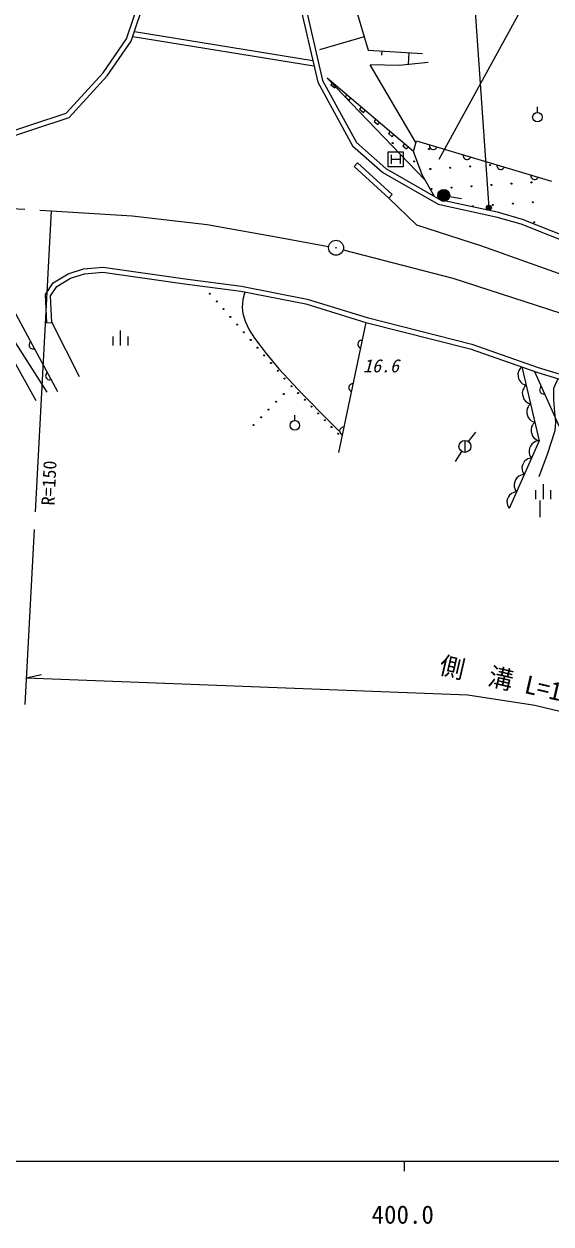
# Model space of a CAD drawing. Units: millimetres, scale not verified. Extents: x 40000 to 680000, y 20000 to 380000.
# Drawn here: x 429962 to 482673, y 198715 to 318872 of the extents above; entities that cross this region are included whole.
import ezdxf
from ezdxf.enums import TextEntityAlignment as Align

# ---------------------------------------------------------------- set-up
doc = ezdxf.new("R2010")
doc.units = ezdxf.units.MM
doc.header["$LTSCALE"] = 1000
doc.linetypes.add('CHAIN', pattern=[18.5, 12, -1.5, 3.5, -1.5])
for name, color, linetype, lineweight in [('M-BGD', 7, 'Continuous', 25), ('M-BMK', 2, 'CHAIN', 13), ('M-BMK-SRVR', 3, 'Continuous', 25), ('M-STR-HTXT', 7, 'Continuous', 13), ('M-STR-STRC', 7, 'Continuous', 25), ('M-TTL-BAND', 7, 'Continuous', 25)]:
    doc.layers.add(name, color=color, linetype=linetype, lineweight=lineweight)
doc.styles.add('ＭＳ ゴシック', font='')
doc.styles.get('ＭＳ ゴシック').set_extended_font_data('MS Gothic')

msp = doc.modelspace()

# ---------------------------------------------------------------- linework, layer by layer
at = {"layer": 'M-BGD'}
for p, q in [((440224, 317371), (443649, 327627)), ((440676, 317145), (444123, 327469)), ((461259, 326865), (464385, 316268)), ((456279, 326460), (459339, 313037)), ((456767, 326571), (459811, 313215)), ((437886, 313990), (440224, 317371)), ((440838, 317631), (458960, 314700)), ((440998, 318111), (458840, 315226)), ((463994, 317593), (459528, 316276)), ((438278, 313678), (440676, 317145)), ((464385, 316268), (469827, 315923)), ((465745, 316182), (465718, 315756)), ((470394, 315005), (467497, 314718)), ((468467, 316010), (468390, 314807)), ((434187, 309937), (437886, 313990)), ((434468, 309502), (438278, 313678)), ((467497, 314718), (464599, 314784)), ((469165, 307009), (464599, 314784)), ((459339, 313037), (462812, 306681)), ((459811, 313215), (463209, 306998)), ((468923, 306098), (460290, 313435)), ((460290, 313435), (470060, 303274)), ((460819, 312986), (460657, 312795)), ((460657, 312795), (461038, 312471)), ((461038, 312471), (461200, 312662)), ((462258, 311763), (462096, 311572)), ((462096, 311572), (462477, 311248)), ((462477, 311248), (462639, 311439)), ((463697, 310540), (463535, 310349)), ((463535, 310349), (463916, 310026)), ((463916, 310026), (464078, 310216)), ((481319, 310024), (481318, 310564)), ((425497, 307094), (434187, 309937)), ((425567, 306591), (434468, 309502)), ((465136, 309317), (464974, 309126)), ((464974, 309126), (465355, 308803)), ((465355, 308803), (465517, 308993)), ((466574, 308094), (466413, 307904)), ((466413, 307904), (466794, 307580)), ((466794, 307580), (466955, 307770)), ((462812, 306681), (465855, 304000)), ((463209, 306998), (466148, 304408)), ((468013, 306871), (467852, 306681)), ((467852, 306681), (468233, 306357)), ((468233, 306357), (468394, 306548)), ((468923, 306098), (469205, 307159)), ((469205, 307159), (482710, 303151)), ((470509, 306771), (470513, 306670)), ((470513, 306670), (470536, 306580)), ((470536, 306580), (470590, 306480)), ((470590, 306480), (470653, 306412)), ((470653, 306412), (470736, 306354)), ((471149, 306398), (471218, 306461)), ((471218, 306461), (471276, 306544)), ((466383, 306074), (467883, 306077)), ((466385, 304574), (466383, 306074)), ((466683, 305775), (466685, 304875)), ((466684, 305325), (467584, 305326)), ((467583, 305776), (467585, 304876)), ((467883, 306077), (467885, 304577)), ((469775, 303767), (468923, 306098)), ((470736, 306354), (470858, 306317)), ((470858, 306317), (470960, 306321)), ((470960, 306321), (471050, 306344)), ((471050, 306344), (471149, 306398)), ((473886, 305769), (473889, 305668)), ((473889, 305668), (473912, 305578)), ((473912, 305578), (473966, 305478)), ((473966, 305478), (474029, 305410)), ((474029, 305410), (474112, 305352)), ((474112, 305352), (474235, 305315)), ((474235, 305315), (474336, 305319)), ((474336, 305319), (474426, 305342)), ((474426, 305342), (474526, 305396)), ((474526, 305396), (474594, 305459)), ((474594, 305459), (474652, 305542)), ((462989, 304605), (463327, 304973)), ((462989, 304605), (466457, 301430)), ((463327, 304973), (466795, 301798)), ((465855, 304000), (471373, 300828)), ((466148, 304408), (471555, 301300)), ((467885, 304577), (466385, 304574)), ((477262, 304767), (477265, 304666)), ((477265, 304666), (477288, 304576)), ((477288, 304576), (477342, 304477)), ((477342, 304477), (477405, 304408)), ((477405, 304408), (477488, 304350)), ((477488, 304350), (477611, 304313)), ((477611, 304313), (477712, 304317)), ((477712, 304317), (477803, 304340)), ((477803, 304340), (477902, 304394)), ((477902, 304394), (477971, 304457)), ((477971, 304457), (478029, 304540)), ((471025, 301605), (469775, 303767)), ((480638, 303766), (480642, 303664)), ((480642, 303664), (480665, 303574)), ((480665, 303574), (480719, 303475)), ((480719, 303475), (480782, 303406)), ((480782, 303406), (480865, 303348)), ((480865, 303348), (480987, 303311)), ((480987, 303311), (481089, 303315)), ((481089, 303315), (481179, 303338)), ((481179, 303338), (481278, 303392)), ((481278, 303392), (481347, 303455)), ((481347, 303455), (481405, 303538)), ((466795, 301798), (466457, 301430)), ((472537, 301613), (473720, 301411)), ((466457, 301430), (469214, 298763)), ((471373, 300828), (477170, 299565)), ((471555, 301300), (477292, 300050)), ((477170, 299565), (479645, 298862)), ((477292, 300050), (479806, 299336)), ((479806, 299336), (493614, 293817)), ((469214, 298763), (475719, 296653)), ((479645, 298862), (493408, 293361)), ((475719, 296653), (488377, 292149)), ((426640, 294429), (433302, 282070)), ((435906, 294363), (437874, 294510)), ((437874, 294510), (446068, 293339)), ((432892, 292968), (434393, 293872)), ((433246, 292598), (434602, 293414)), ((434393, 293872), (435906, 294363)), ((434602, 293414), (436003, 293869)), ((436003, 293869), (437857, 294007)), ((437857, 294007), (446001, 292844)), ((446068, 293339), (451730, 292630)), ((425512, 292519), (432242, 281998)), ((432106, 291786), (432892, 292968)), ((432614, 291647), (433246, 292598)), ((446001, 292844), (451650, 292136)), ((451650, 292136), (458154, 290846)), ((451730, 292630), (458277, 291331)), ((432255, 288953), (432106, 291786)), ((432754, 288979), (432614, 291647)), ((458154, 290846), (464151, 288989)), ((458277, 291331), (464286, 289471)), ((431183, 281148), (426577, 289410)), ((432255, 288953), (432754, 288979)), ((432754, 288979), (435491, 283584)), ((464151, 288989), (461419, 275950)), ((464151, 288989), (474599, 286340)), ((464286, 289471), (474743, 286820)), ((438842, 287577), (438843, 286677)), ((439591, 288178), (439593, 286678)), ((440342, 287579), (440343, 286679)), ((463677, 287196), (463589, 287165)), ((463777, 287207), (463677, 287196)), ((430465, 286795), (430460, 286701)), ((430460, 286701), (430478, 286602)), ((430497, 286903), (430465, 286795)), ((430478, 286602), (430538, 286489)), ((430545, 286983), (430497, 286903)), ((430538, 286489), (430612, 286420)), ((430614, 287057), (430545, 286983)), ((430612, 286420), (430692, 286372)), ((430692, 286372), (430801, 286340)), ((430801, 286340), (430894, 286335)), ((430894, 286335), (430994, 286353)), ((463380, 286948), (463353, 286822)), ((463353, 286822), (463365, 286722)), ((463365, 286722), (463396, 286634)), ((463431, 287035), (463380, 286948)), ((463396, 286634), (463457, 286539)), ((463494, 287103), (463431, 287035)), ((463457, 286539), (463526, 286475)), ((463589, 287165), (463494, 287103)), ((463526, 286475), (463613, 286424)), ((474599, 286340), (481246, 284018)), ((474743, 286820), (481402, 284493)), ((432130, 283705), (432126, 283612)), ((432126, 283612), (432143, 283512)), ((432163, 283813), (432130, 283705)), ((432210, 283894), (432163, 283813)), ((432280, 283967), (432210, 283894)), ((479431, 284075), (479372, 283827)), ((479372, 283827), (479387, 283596)), ((479387, 283596), (479440, 283374)), ((479507, 284249), (479431, 284075)), ((479592, 284386), (479507, 284249)), ((479751, 284541), (479592, 284386)), ((479751, 284541), (481491, 277145)), ((481036, 284092), (484399, 276558)), ((481246, 284018), (485347, 282752)), ((481402, 284493), (485507, 283226)), ((432143, 283512), (432204, 283399)), ((432204, 283399), (432278, 283330)), ((432278, 283330), (432358, 283282)), ((432358, 283282), (432466, 283250)), ((432466, 283250), (432560, 283246)), ((432560, 283246), (432659, 283263)), ((462469, 282601), (462443, 282476)), ((462443, 282476), (462454, 282375)), ((462454, 282375), (462485, 282287)), ((462520, 282689), (462469, 282601)), ((462583, 282757), (462520, 282689)), ((462678, 282819), (462583, 282757)), ((462766, 282849), (462678, 282819)), ((462867, 282861), (462766, 282849)), ((479440, 283374), (479529, 283161)), ((479529, 283161), (479692, 282965)), ((479692, 282965), (479838, 282843)), ((479838, 282843), (479975, 282759)), ((479942, 282400), (479866, 282226)), ((480027, 282537), (479942, 282400)), ((479975, 282759), (480186, 282691)), ((480186, 282691), (480027, 282537)), ((481585, 282429), (481545, 282323)), ((481639, 282505), (481585, 282429)), ((481713, 282574), (481639, 282505)), ((462485, 282287), (462547, 282192)), ((462547, 282192), (462615, 282129)), ((462615, 282129), (462703, 282078)), ((479866, 282226), (479807, 281977)), ((479807, 281977), (479823, 281747)), ((479823, 281747), (479875, 281525)), ((479875, 281525), (479964, 281312)), ((479964, 281312), (480127, 281116)), ((481545, 282323), (481534, 282230)), ((481534, 282230), (481544, 282130)), ((481544, 282130), (481596, 282013)), ((481596, 282013), (481664, 281938)), ((481664, 281938), (481741, 281885)), ((481741, 281885), (481846, 281844)), ((481846, 281844), (481939, 281833)), ((481939, 281833), (482040, 281843)), ((480127, 281116), (480273, 280994)), ((480301, 280376), (480243, 280128)), ((480243, 280128), (480258, 279897)), ((480273, 280994), (480410, 280909)), ((480378, 280550), (480301, 280376)), ((480462, 280687), (480378, 280550)), ((480410, 280909), (480621, 280842)), ((480621, 280842), (480462, 280687)), ((457053, 279162), (457052, 279702)), ((480258, 279897), (480310, 279675)), ((480310, 279675), (480399, 279462)), ((480399, 279462), (480563, 279266)), ((480563, 279266), (480708, 279145)), ((480708, 279145), (480846, 279060)), ((480898, 278838), (480813, 278701)), ((480846, 279060), (481057, 278992)), ((481057, 278992), (480898, 278838)), ((461558, 278255), (461532, 278129)), ((461532, 278129), (461544, 278029)), ((461544, 278029), (461574, 277941)), ((461609, 278342), (461558, 278255)), ((461574, 277941), (461636, 277846)), ((461673, 278411), (461609, 278342)), ((461636, 277846), (461705, 277783)), ((461767, 278472), (461673, 278411)), ((461705, 277783), (461792, 277732)), ((461855, 278503), (461767, 278472)), ((461956, 278515), (461855, 278503)), ((474434, 277057), (475165, 278008)), ((480737, 278527), (480678, 278279)), ((480678, 278279), (480693, 278048)), ((480693, 278048), (480745, 277826)), ((480813, 278701), (480737, 278527)), ((480745, 277826), (480835, 277613)), ((480835, 277613), (480998, 277417)), ((474067, 277181), (474069, 275981)), ((481491, 277145), (478498, 270373)), ((480540, 276402), (480482, 276178)), ((480632, 276611), (480540, 276402)), ((480759, 276804), (480632, 276611)), ((480955, 276966), (480759, 276804)), ((481121, 277059), (480955, 276966)), ((480998, 277417), (481144, 277295)), ((481271, 277117), (481121, 277059)), ((481144, 277295), (481281, 277210)), ((481491, 277145), (481271, 277117)), ((481281, 277210), (481492, 277143)), ((473739, 276079), (473080, 275076)), ((480215, 275238), (480029, 275084)), ((480372, 275326), (480215, 275238)), ((480515, 275381), (480372, 275326)), ((480482, 276178), (480495, 275924)), ((480495, 275924), (480537, 275738)), ((480723, 275407), (480515, 275381)), ((480537, 275738), (480596, 275588)), ((480596, 275588), (480723, 275407)), ((479822, 274703), (479767, 274491)), ((479767, 274491), (479779, 274250)), ((479779, 274250), (479819, 274075)), ((479819, 274075), (479875, 273932)), ((479909, 274901), (479822, 274703)), ((480029, 275084), (479909, 274901)), ((479044, 273018), (478987, 272794)), ((478987, 272794), (478999, 272539)), ((479136, 273227), (479044, 273018)), ((479263, 273420), (479136, 273227)), ((479460, 273582), (479263, 273420)), ((479625, 273675), (479460, 273582)), ((479776, 273733), (479625, 273675)), ((479996, 273761), (479776, 273733)), ((479875, 273932), (479996, 273761)), ((481884, 272786), (481886, 271287)), ((478534, 271700), (478413, 271517)), ((478720, 271854), (478534, 271700)), ((478877, 271942), (478720, 271854)), ((479019, 271997), (478877, 271942)), ((478999, 272539), (479042, 272354)), ((479227, 272023), (479019, 271997)), ((479042, 272354), (479100, 272204)), ((479100, 272204), (479227, 272023)), ((481135, 272185), (481136, 271285)), ((482635, 272188), (482636, 271288)), ((478326, 271319), (478272, 271107)), ((478272, 271107), (478283, 270866)), ((478283, 270866), (478324, 270691)), ((478324, 270691), (478379, 270548)), ((478413, 271517), (478326, 271319)), ((478379, 270548), (478500, 270377)), ((481567, 271174), (481570, 269478))]:
    msp.add_line(p, q, dxfattribs=at)
for points in [[(452044, 292058), (451848, 291271), (451767, 290487), (451837, 289896), (452078, 289124), (452496, 288250), (453022, 287398), (454172, 285881), (455466, 284356), (457863, 281765), (460383, 279194), (461454, 278119)], [(481486, 273550), (482330, 275794), (483094, 278171), (483143, 278997), (483073, 279991), (482945, 281202), (482962, 282404), (483378, 283360)]]:
    msp.add_lwpolyline(points, dxfattribs=at)
for centre, radius in [((481319, 309544), 480), ((466837, 306943), 50), ((470471, 306347), 50), ((468992, 305112), 50), ((470604, 304352), 50), ((472599, 304484), 50), ((474595, 304617), 50), ((476591, 304749), 50), ((476723, 302753), 50), ((478719, 302886), 50), ((480714, 303018), 50), ((470736, 302356), 50), ((471946, 301714), 600), ((471946, 301714), 528), ((471946, 301714), 456), ((471946, 301714), 384), ((471946, 301714), 312), ((471946, 301714), 240), ((471946, 301714), 168), ((471946, 301714), 96), ((471946, 301714), 24), ((472732, 302489), 50), ((474727, 302621), 50), ((474860, 300625), 50), ((476463, 300474), 250), ((476463, 300474), 150), ((476463, 300474), 50), ((476855, 300758), 50), ((478851, 300890), 50), ((480847, 301023), 50), ((480979, 299027), 50), ((448563, 291866), 50), ((449241, 291094), 50), ((449920, 290322), 50), ((450598, 289550), 50), ((451277, 288778), 50), ((451955, 288006), 50), ((452634, 287234), 50), ((453312, 286462), 50), ((453991, 285690), 50), ((454669, 284918), 50), ((455348, 284146), 50), ((456026, 283374), 50), ((456705, 282602), 50), ((456705, 282602), 50), ((455946, 281823), 50), ((457375, 281922), 50), ((458044, 281241), 50), ((454429, 280266), 50), ((455187, 281045), 50), ((458714, 280561), 50), ((453670, 279488), 50), ((457054, 278682), 480), ((459384, 279880), 50), ((460054, 279200), 50), ((452912, 278709), 50), ((460724, 278519), 50), ((461394, 277839), 50), ((474068, 276581), 600)]:
    msp.add_circle(centre, radius, dxfattribs=at)
at = {"layer": 'M-BMK'}
for p, q in [((362637, 303942), (432661, 300180)), ((432661, 300180), (440786, 299676)), ((440786, 299676), (448296, 298805)), ((448296, 298805), (455543, 297490)), ((455543, 297490), (460434, 296599)), ((461898, 296276), (472847, 293430)), ((472847, 293430), (483675, 289913))]:
    msp.add_line(p, q, dxfattribs=at)
at = {"layer": 'M-BMK-SRVR'}
for radius in [750, 30]:
    msp.add_circle((461172, 296465), radius, dxfattribs=at)
at = {"layer": 'M-STR-HTXT'}
for p, q in [((471502, 305322), (492539, 343859)), ((432661, 300180), (431066, 270035)), ((430973, 268259), (430045, 250717)), ((430186, 253391), (431701, 253752)), ((430186, 253391), (474348, 251689)), ((474348, 251689), (481042, 250670)), ((481042, 250670), (490542, 248365))]:
    msp.add_line(p, q, dxfattribs=at)
at = {"layer": 'M-STR-STRC'}
msp.add_line((474728, 325293), (476463, 300474), dxfattribs=at)
for radius in [250, 150, 50]:
    msp.add_circle((476463, 300474), radius, dxfattribs=at)
at = {"layer": 'M-TTL-BAND'}
for p, q in [((40000, 205000), (579000, 205000)), ((468000, 205000), (468000, 204000))]:
    msp.add_line(p, q, dxfattribs=at)

# ---------------------------------------------------------------- texts
at = {"layer": 'M-BGD', "style": 'ＭＳ ゴシック', "oblique": 15}
msp.add_text('16.6', height=1320, rotation=0.088, dxfattribs=at).set_placement((463871, 283592), align=Align.BOTTOM_LEFT)
at = {"layer": 'M-STR-HTXT', "style": 'ＭＳ ゴシック'}
for s, height, rotation, p in [('R=150', 1320, 87.288, (433403, 270622)), ('側\u3000溝 L=127.0', 1833, 347.088, (471255, 253322))]:
    msp.add_text(s, height=height, rotation=rotation, dxfattribs=at).set_placement(p, align=Align.BOTTOM_LEFT)
at = {"layer": 'M-TTL-BAND', "style": 'ＭＳ ゴシック'}
msp.add_text('400.0', height=1833, dxfattribs=at).set_placement((467844, 198195), align=Align.BOTTOM_CENTER)

doc.saveas('drawing.dxf')
